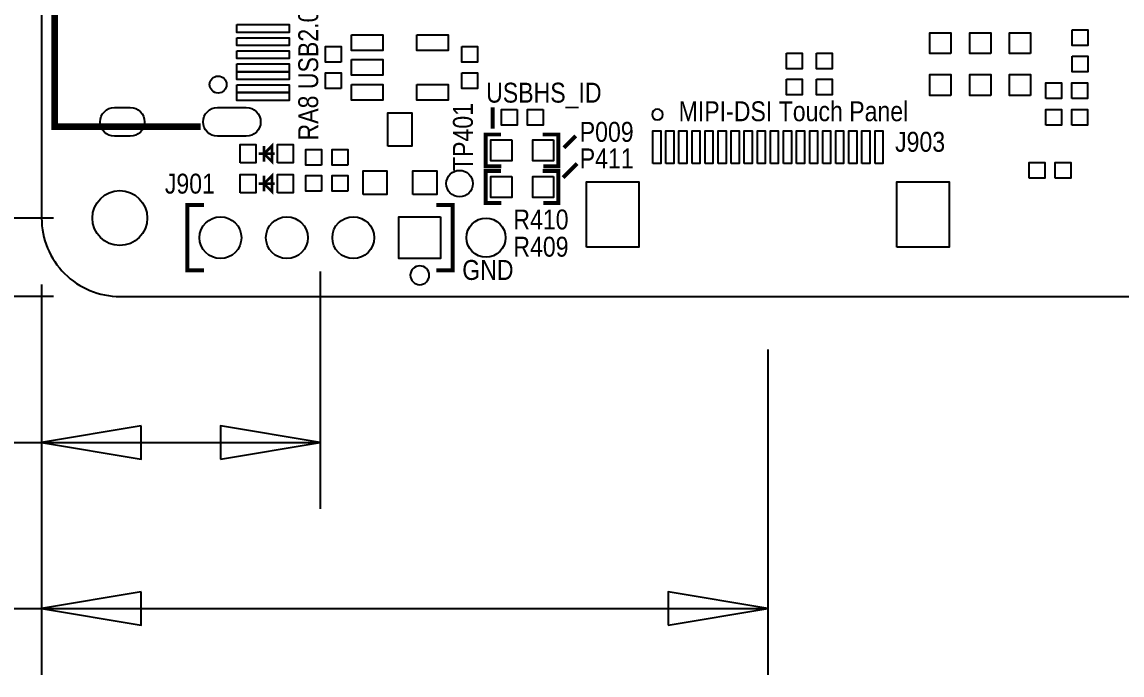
# Model space of a CAD drawing. Extents: x -34 to 106, y -22 to 53.
# Drawn here: x -0.74 to 41.35, y -14.48 to 10.5 of the extents above; entities that cross this region are included whole.
import ezdxf

# ---------------------------------------------------------------- set-up
doc = ezdxf.new("R2010")
doc.units = 0
for name, color, linetype in [('BG_DIMENSION', 132, 'CONTINUOUS'), ('BG_OUTLINE', 1, 'CONTINUOUS'), ('BG_SILKTOP20240221', 40, 'CONTINUOUS'), ('PIN_TOP', 92, 'CONTINUOUS')]:
    doc.layers.add(name, color=color, linetype=linetype)

msp = doc.modelspace()

# ---------------------------------------------------------------- linework, layer by layer
at = {"layer": 'BG_DIMENSION'}
for points in [[(0.459994, 2.999994), (-25.4, 2.999994)], [(10.66292, 0.960374), (10.66292, -8.128)], [(0.007874, 0.459994), (0.007874, -14.478)], [(0.007874, 0.459994), (0.007874, -8.128)], [(0.467868, 0), (-33.528, 0)], [(27.796998, -2.023364), (27.796998, -14.478)], [(3.817874, -4.953), (0.007874, -5.588), (3.817874, -6.223), (3.817874, -4.953)], [(6.85292, -6.223), (10.66292, -5.588), (6.85292, -4.953), (6.85292, -6.223)], [(-6.39445, -5.588), (0.007874, -5.588)], [(0.007874, -5.588), (10.66292, -5.588)], [(3.817874, -11.303), (0.007874, -11.938), (3.817874, -12.573), (3.817874, -11.303)], [(23.986998, -12.573), (27.796998, -11.938), (23.986998, -11.303), (23.986998, -12.573)], [(-6.01345, -11.938), (0.007874, -11.938)], [(0.007874, -11.938), (27.796998, -11.938)]]:
    msp.add_lwpolyline(points, dxfattribs=at)
at = {"layer": 'BG_OUTLINE'}
msp.add_lwpolyline([(0.007874, 2.999994, 0.414214), (3.007868, 0), (88.507824, 0, 0.414214), (91.507818, 2.999994), (91.507818, 10.500106), (84.807806, 10.500106), (84.807806, 24.500078), (91.507818, 24.500078), (91.507818, 31.999936, 0.414214), (88.507824, 34.99993), (3.007868, 34.99993, 0.414214), (0.007874, 31.999936), (0.007874, 3.999992)], format="xyb", close=True, dxfattribs=at)
at = {"layer": 'BG_SILKTOP20240221'}
for points, const_width in [([(5.994654, 15.498826), (5.994654, 15.500858), (0.508762, 15.500858), (0.508762, 6.499098), (6.09981, 6.499098)], 0.254), ([(17.272, 6.4262), (17.272, 7.239)], 0.1524), ([(17.584928, 6.1976), (17.001998, 6.1976), (17.001998, 4.9784), (17.6022, 4.9784)], 0.1524), ([(19.200368, 4.9784), (19.783298, 4.9784), (19.783298, 6.1976), (19.183096, 6.1976)], 0.1524), ([(19.9898, 5.6896), (20.447, 6.1468)], 0.1524), ([(8.320024, 5.461), (8.919972, 5.461)], 0.1016), ([(8.819896, 5.760974), (8.819896, 5.161026), (8.519922, 5.461), (8.819896, 5.760974)], 0.1016), ([(8.519922, 5.760974), (8.519922, 5.161026)], 0.1016), ([(19.9644, 4.5466), (20.4978, 5.08)], 0.1524), ([(8.819896, 4.617974), (8.819896, 4.018026), (8.519922, 4.318), (8.819896, 4.617974)], 0.1016), ([(8.519922, 4.617974), (8.519922, 4.018026)], 0.1016), ([(17.584928, 4.8006), (17.001998, 4.8006), (17.001998, 3.5814), (17.6022, 3.5814)], 0.1524), ([(19.200368, 3.5814), (19.783298, 3.5814), (19.783298, 4.8006), (19.183096, 4.8006)], 0.1524), ([(8.320024, 4.318), (8.919972, 4.318)], 0.1016), ([(6.21792, 3.500374), (5.58292, 3.500374), (5.58292, 1.000506), (6.21792, 1.000506)], 0.1524), ([(15.10792, 3.500374), (15.74292, 3.500374), (15.74292, 1.000506), (15.10792, 1.000506)], 0.1524)]:
    msp.add_lwpolyline(points, dxfattribs=dict(at, const_width=const_width))
for points in [[(23.775924, 6.9596, 1), (23.366476, 6.9596, 1)], [(14.838934, 0.8128, 1), (14.117066, 0.8128, 1)]]:
    msp.add_lwpolyline(points, format="xyb", close=True, dxfattribs=at)
at = {"layer": 'PIN_TOP'}
for points in [[(7.479284, 10.400665), (9.47928, 10.400665), (9.47928, 10.100691), (7.479284, 10.100691)], [(39.435278, 10.197592), (40.034718, 10.197592), (40.034718, 9.598152), (39.435278, 9.598152)], [(7.479284, 9.900285), (9.47928, 9.900285), (9.47928, 9.600311), (7.479284, 9.600311)], [(11.866626, 10.01268), (13.065506, 10.01268), (13.065506, 9.41324), (11.866626, 9.41324)], [(14.366494, 10.01268), (15.565374, 10.01268), (15.565374, 9.41324), (14.366494, 9.41324)], [(34.801048, 9.29005), (34.000948, 9.29005), (34.000948, 10.09015), (34.801048, 10.09015)], [(36.325048, 9.29005), (35.524948, 9.29005), (35.524948, 10.09015), (36.325048, 10.09015)], [(37.849048, 9.29005), (37.048948, 9.29005), (37.048948, 10.09015), (37.849048, 10.09015)], [(7.479284, 9.399905), (9.47928, 9.399905), (9.47928, 9.099931), (7.479284, 9.099931)], [(11.47572, 8.963152), (10.87628, 8.963152), (10.87628, 9.562592), (11.47572, 9.562592)], [(16.08328, 9.562592), (16.68272, 9.562592), (16.68272, 8.963152), (16.08328, 8.963152)], [(28.513278, 9.308592), (29.112718, 9.308592), (29.112718, 8.709152), (28.513278, 8.709152)], [(29.656278, 9.308592), (30.255718, 9.308592), (30.255718, 8.709152), (29.656278, 8.709152)], [(7.479284, 8.899525), (9.47928, 8.899525), (9.47928, 8.599551), (7.479284, 8.599551)], [(11.866626, 9.06272), (13.065506, 9.06272), (13.065506, 8.46328), (11.866626, 8.46328)], [(39.435278, 9.197848), (40.034718, 9.197848), (40.034718, 8.598408), (39.435278, 8.598408)], [(7.479284, 8.599805), (9.47928, 8.599805), (9.47928, 8.299831), (7.479284, 8.299831)], [(11.47572, 7.963408), (10.87628, 7.963408), (10.87628, 8.562848), (11.47572, 8.562848)], [(16.08328, 8.562848), (16.68272, 8.562848), (16.68272, 7.963408), (16.08328, 7.963408)], [(34.801048, 7.68985), (34.000948, 7.68985), (34.000948, 8.48995), (34.801048, 8.48995)], [(36.325048, 7.68985), (35.524948, 7.68985), (35.524948, 8.48995), (36.325048, 8.48995)], [(37.849048, 7.68985), (37.048948, 7.68985), (37.048948, 8.48995), (37.849048, 8.48995)], [(7.479284, 8.099425), (9.47928, 8.099425), (9.47928, 7.799451), (7.479284, 7.799451)], [(11.866626, 8.11276), (13.065506, 8.11276), (13.065506, 7.51332), (11.866626, 7.51332)], [(14.366494, 8.11276), (15.565374, 8.11276), (15.565374, 7.51332), (14.366494, 7.51332)], [(28.513278, 8.308848), (29.112718, 8.308848), (29.112718, 7.709408), (28.513278, 7.709408)], [(29.656278, 8.308848), (30.255718, 8.308848), (30.255718, 7.709408), (29.656278, 7.709408)], [(38.427406, 7.57428), (38.427406, 8.17372), (39.026846, 8.17372), (39.026846, 7.57428)], [(39.42715, 7.57428), (39.42715, 8.17372), (40.02659, 8.17372), (40.02659, 7.57428)], [(7.479284, 7.799705), (9.47928, 7.799705), (9.47928, 7.499731), (7.479284, 7.499731)], [(18.198846, 7.15772), (18.198846, 6.55828), (17.599406, 6.55828), (17.599406, 7.15772)], [(19.19859, 7.15772), (19.19859, 6.55828), (18.59915, 6.55828), (18.59915, 7.15772)], [(38.427406, 6.55828), (38.427406, 7.15772), (39.026846, 7.15772), (39.026846, 6.55828)], [(39.42715, 6.55828), (39.42715, 7.15772), (40.02659, 7.15772), (40.02659, 6.55828)], [(13.2588, 5.7531), (13.2588, 7.0231), (14.1732, 7.0231), (14.1732, 5.7531)], [(23.396956, 5.09143), (23.396956, 6.341364), (23.69693, 6.341364), (23.69693, 5.09143)], [(23.896828, 5.09143), (23.896828, 6.341364), (24.196802, 6.341364), (24.196802, 5.09143)], [(24.396954, 5.09143), (24.396954, 6.341364), (24.696928, 6.341364), (24.696928, 5.09143)], [(24.896826, 5.09143), (24.896826, 6.341364), (25.1968, 6.341364), (25.1968, 5.09143)], [(25.396952, 5.09143), (25.396952, 6.341364), (25.696926, 6.341364), (25.696926, 5.09143)], [(25.896824, 5.09143), (25.896824, 6.341364), (26.196798, 6.341364), (26.196798, 5.09143)], [(26.39695, 5.09143), (26.39695, 6.341364), (26.696924, 6.341364), (26.696924, 5.09143)], [(26.896822, 5.09143), (26.896822, 6.341364), (27.196796, 6.341364), (27.196796, 5.09143)], [(27.396948, 5.09143), (27.396948, 6.341364), (27.696922, 6.341364), (27.696922, 5.09143)], [(27.89682, 5.09143), (27.89682, 6.341364), (28.196794, 6.341364), (28.196794, 5.09143)], [(28.396946, 5.09143), (28.396946, 6.341364), (28.69692, 6.341364), (28.69692, 5.09143)], [(28.896818, 5.09143), (28.896818, 6.341364), (29.196792, 6.341364), (29.196792, 5.09143)], [(29.396944, 5.09143), (29.396944, 6.341364), (29.696918, 6.341364), (29.696918, 5.09143)], [(29.896816, 5.09143), (29.896816, 6.341364), (30.19679, 6.341364), (30.19679, 5.09143)], [(30.396942, 5.09143), (30.396942, 6.341364), (30.696916, 6.341364), (30.696916, 5.09143)], [(30.896814, 5.09143), (30.896814, 6.341364), (31.196788, 6.341364), (31.196788, 5.09143)], [(31.39694, 5.09143), (31.39694, 6.341364), (31.696914, 6.341364), (31.696914, 5.09143)], [(31.896812, 5.09143), (31.896812, 6.341364), (32.196786, 6.341364), (32.196786, 5.09143)], [(17.998948, 5.98805), (17.998948, 5.18795), (17.198848, 5.18795), (17.198848, 5.98805)], [(19.599148, 5.98805), (19.599148, 5.18795), (18.799048, 5.18795), (18.799048, 5.98805)], [(7.610094, 5.110988), (7.610094, 5.811012), (8.210042, 5.811012), (8.210042, 5.110988)], [(9.029954, 5.110988), (9.029954, 5.811012), (9.629902, 5.811012), (9.629902, 5.110988)], [(10.71372, 5.026152), (10.11428, 5.026152), (10.11428, 5.625592), (10.71372, 5.625592)], [(11.72972, 5.026152), (11.13028, 5.026152), (11.13028, 5.625592), (11.72972, 5.625592)], [(37.792406, 4.52628), (37.792406, 5.12572), (38.391846, 5.12572), (38.391846, 4.52628)], [(38.79215, 4.52628), (38.79215, 5.12572), (39.39159, 5.12572), (39.39159, 4.52628)], [(7.610094, 3.967988), (7.610094, 4.668012), (8.210042, 4.668012), (8.210042, 3.967988)], [(9.029954, 3.967988), (9.029954, 4.668012), (9.629902, 4.668012), (9.629902, 3.967988)], [(12.3063, 3.8989), (12.3063, 4.8133), (13.2207, 4.8133), (13.2207, 3.8989)], [(14.2113, 3.8989), (14.2113, 4.8133), (15.1257, 4.8133), (15.1257, 3.8989)], [(10.71372, 4.026408), (10.11428, 4.026408), (10.11428, 4.625848), (10.71372, 4.625848)], [(11.72972, 4.026408), (11.13028, 4.026408), (11.13028, 4.625848), (11.72972, 4.625848)], [(17.998948, 4.59105), (17.998948, 3.79095), (17.198848, 3.79095), (17.198848, 4.59105)], [(19.599148, 4.59105), (19.599148, 3.79095), (18.799048, 3.79095), (18.799048, 4.59105)], [(20.856956, 1.891284), (20.856956, 4.391406), (22.856952, 4.391406), (22.856952, 1.891284)], [(32.737044, 1.891284), (32.737044, 4.391406), (34.73704, 4.391406), (34.73704, 1.891284)], [(15.272893, 3.050413), (15.272893, 1.450467), (13.672947, 1.450467), (13.672947, 3.050413)]]:
    msp.add_lwpolyline(points, close=True, dxfattribs=at)
for points in [[(3.399282, 6.129528), (2.799842, 6.129528, -1), (2.799842, 7.229348), (3.399282, 7.229348, -1)], [(7.840472, 6.129528), (6.740652, 6.129528, -1), (6.740652, 7.229348), (7.840472, 7.229348, -1)]]:
    msp.add_lwpolyline(points, format="xyb", close=True, dxfattribs=at)
for centre, radius in [((6.759702, 8.109458), 0.324993), ((16.002, 4.318), 0.508), ((2.999994, 2.999994), 1.050036), ((6.85292, 2.25044), 0.799973), ((9.39292, 2.25044), 0.799973), ((11.93292, 2.25044), 0.799973), ((17.01292, 2.25044), 0.750062)]:
    msp.add_circle(centre, radius, dxfattribs=at)

# ---------------------------------------------------------------- texts
at = {"layer": 'BG_SILKTOP20240221', "width": 0.866667}
for s, p in [('RA8 USB2.0HS', (10.5918, 5.969)), ('TP401', (16.51, 4.8006))]:
    msp.add_text(s, height=0.762, rotation=90, dxfattribs=at).set_placement(p)
for s, p in [('USBHS_ID', (17.018, 7.4168)), ('MIPI-DSI Touch Panel', (24.384, 6.7056)), ('P009', (20.5994, 5.9182)), ('J903', (32.6644, 5.5372)), ('P411', (20.5994, 4.9022)), ('J901', (4.7244, 3.937)), ('R410', (18.0594, 2.5654)), ('R409', (18.0594, 1.524)), ('GND', (16.1036, 0.635))]:
    msp.add_text(s, height=0.762, dxfattribs=at).set_placement(p)

doc.saveas('drawing.dxf')
